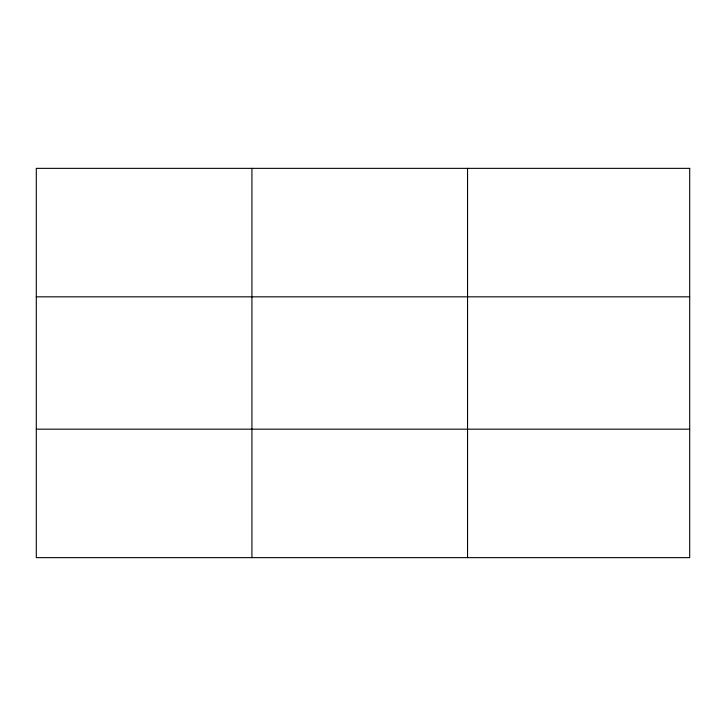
<?xml version="1.0" encoding="UTF-8"?>
<svg xmlns="http://www.w3.org/2000/svg" width="726" height="726" viewBox="0 0 726 726"><rect width="100%" height="100%" fill="white"/><g stroke="black" fill="none" stroke-linecap="round" stroke-linejoin="round"><path stroke-width="1.09" d="M251.922 557.641L251.922 168.359M467.544 557.641L467.544 168.359M36.3 296.825L689.7 296.825M36.3 429.175L689.7 429.175M689.7 168.359L689.7 557.641L36.3 557.641L36.3 168.359L689.7 168.359"/></g></svg>
